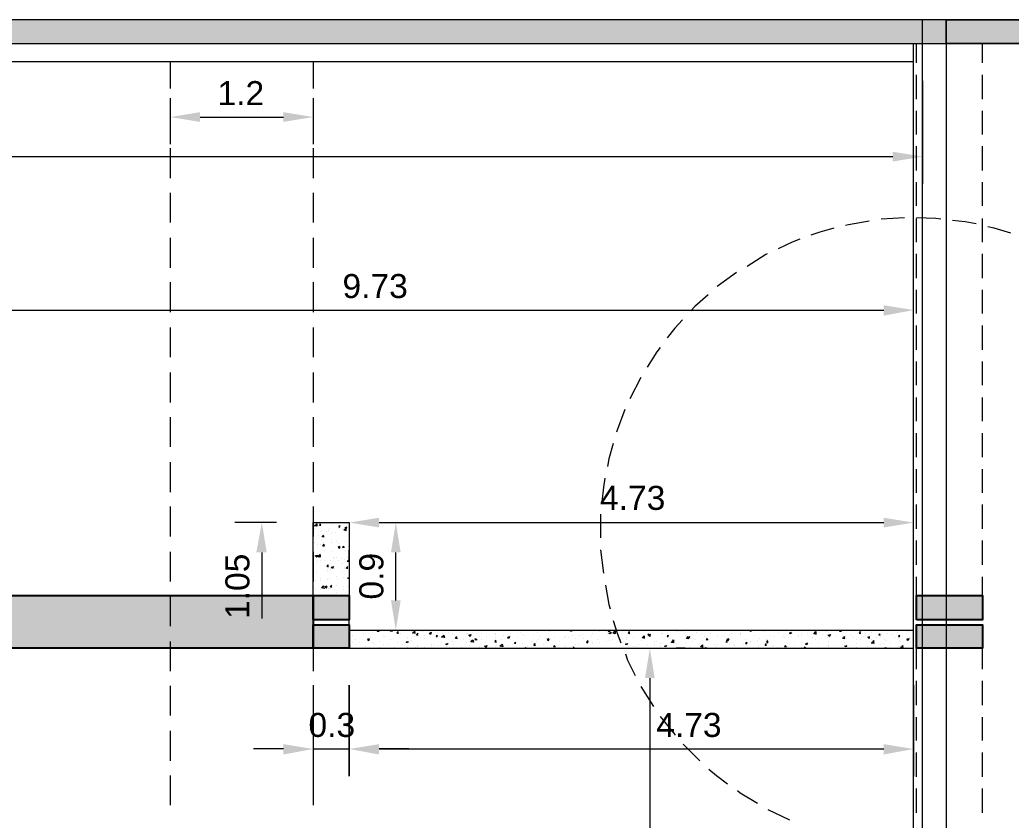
# Model space of a CAD drawing. Header units: metres. Extents: x 9.8 to 52.5, y 3 to 36.6.
# Drawn here: x 22.16 to 30.46, y 28.95 to 35.65 of the extents above; entities that cross this region are included whole.
import ezdxf

# ---------------------------------------------------------------- set-up
doc = ezdxf.new("R2010")
doc.units = ezdxf.units.M
doc.header["$MEASUREMENT"] = 0
for name, color, linetype, true_color in [('PDF_A+CACHE', 7, 'Continuous', 0x991b1e), ('PDF_A- PROJECTION', 252, 'Continuous', 0x696969), ('PDF_Layer3', 7, 'Continuous', 0xcc0000)]:
    doc.layers.add(name, color=color, linetype=linetype, true_color=true_color)
for name, color, linetype in [('PDF_A- WALL', 7, 'Continuous'), ('PDF_BETON', 7, 'Continuous'), ('PDF_COTESCONSTRUCTION', 7, 'Continuous'), ('PDF_INTERIORWALL', 7, 'Continuous'), ('PDF_Text', 7, 'Continuous')]:
    doc.layers.add(name, color=color, linetype=linetype)
doc.styles.add('PDF ArialMT', font='arial.ttf')

msp = doc.modelspace()

# ---------------------------------------------------------------- hatches: boundary and pattern name
h = msp.add_hatch(color=5)
h.dxf.hatch_style = 1
h.paths.add_polyline_path([(24.6143, 30.3901), (24.6143, 30.8318), (19.9177, 30.8318), (19.9177, 30.3901)])

# ---------------------------------------------------------------- linework, layer by layer
msp.add_lwpolyline([(24.6143, 30.3901), (19.9177, 30.3901), (19.9177, 30.8318), (24.6143, 30.8318)], close=True)
at = {"layer": 'PDF_A+CACHE', "lineweight": 5}
for points in [[(23.4169, 35.3017), (23.4169, 35.075)], [(24.6143, 35.3017), (24.6143, 35.075)], [(23.4169, 34.9529), (23.4169, 34.703)], [(24.6143, 34.9529), (24.6143, 34.703)], [(23.4169, 34.5751), (23.4169, 34.3252)], [(24.6143, 34.5751), (24.6143, 34.3252)], [(23.4169, 34.2031), (23.4169, 33.9532)], [(24.6143, 34.2031), (24.6143, 33.9532)], [(23.4169, 33.8253), (23.4169, 33.5754)], [(24.6143, 33.8253), (24.6143, 33.5754)], [(23.4169, 33.4533), (23.4169, 33.2034)], [(24.6143, 33.4533), (24.6143, 33.2034)], [(23.4169, 33.0755), (23.4169, 32.8255)], [(24.6143, 33.0755), (24.6143, 32.8255)], [(23.4169, 32.6977), (23.4169, 32.4477)], [(24.6143, 32.6977), (24.6143, 32.4477)], [(23.4169, 32.3257), (23.4169, 32.0757)], [(24.6143, 32.3257), (24.6143, 32.0757)], [(23.4169, 31.9478), (23.4169, 31.6979)], [(24.6143, 31.9478), (24.6143, 31.6979)], [(23.4169, 31.5758), (23.4169, 31.3259)], [(24.6143, 31.5758), (24.6143, 31.3259)], [(23.4169, 31.198), (23.4169, 30.9481)], [(24.6143, 31.198), (24.6143, 30.9481)], [(23.4169, 30.826), (23.4169, 30.5761)], [(24.6143, 30.826), (24.6143, 30.5761)], [(23.4169, 30.4482), (23.4169, 30.1983)], [(24.6143, 30.4482), (24.6143, 30.1983)], [(23.4169, 30.0762), (23.4169, 29.8263)], [(24.6143, 30.0762), (24.6143, 29.8263)], [(23.4169, 29.6984), (23.4169, 29.4484)], [(24.6143, 29.6984), (24.6143, 29.4484)], [(23.4169, 29.3264), (23.4169, 29.0764)], [(24.6143, 29.3264), (24.6143, 29.0764)]]:
    msp.add_lwpolyline(points, dxfattribs=at)
at = {"layer": 'PDF_A- PROJECTION', "lineweight": 9}
for points in [[(29.6654, 35.2901), (29.6654, 35.4528)], [(30.2176, 35.2901), (30.2176, 35.4528)], [(29.6654, 34.9878), (29.6654, 35.1913)], [(30.2176, 34.9878), (30.2176, 35.1913)], [(29.6654, 34.6914), (29.6654, 34.889)], [(30.2176, 34.6914), (30.2176, 34.889)], [(29.6654, 34.3891), (29.6654, 34.5926)], [(30.2176, 34.3891), (30.2176, 34.5926)], [(29.6654, 34.0927), (29.6654, 34.2903)], [(30.2176, 34.0927), (30.2176, 34.2903)], [(29.2702, 33.9648), (29.0958, 33.9357), (29.0725, 33.9299)], [(29.5666, 33.9939), (29.369, 33.9822)], [(29.8689, 33.9822), (29.8282, 33.9881), (29.6654, 33.9939)], [(29.6654, 33.7904), (29.6654, 33.9881)], [(30.1653, 33.9416), (30.0723, 33.959), (29.9677, 33.9706)], [(30.2176, 33.7904), (30.2176, 33.9881)], [(28.9737, 33.9067), (28.8575, 33.8718), (28.7819, 33.8485)], [(30.4559, 33.866), (30.3164, 33.9067), (30.2641, 33.9183)], [(28.6889, 33.8137), (28.625, 33.7904), (28.5087, 33.7323)], [(28.4157, 33.6916), (28.4041, 33.6858), (28.2471, 33.587)], [(29.6654, 33.4882), (29.6654, 33.6916)], [(30.2176, 33.4882), (30.2176, 33.6916)], [(28.16, 33.5347), (27.9972, 33.4184)], [(29.6654, 33.1917), (29.6654, 33.3894)], [(30.2176, 33.1917), (30.2176, 33.3894)], [(27.9216, 33.3487), (27.8112, 33.2499), (27.7763, 33.215)], [(27.7066, 33.1394), (27.6426, 33.0697), (27.5787, 32.9883)], [(29.6654, 32.8895), (29.6654, 33.0929)], [(30.2176, 32.8895), (30.2176, 33.0929)], [(27.5206, 32.9069), (27.4915, 32.872), (27.4101, 32.7442)], [(29.6654, 32.593), (29.6654, 32.7907)], [(30.2176, 32.593), (30.2176, 32.7907)], [(27.3578, 32.657), (27.2648, 32.4768)], [(29.6654, 32.2908), (29.6654, 32.4884)], [(30.2176, 32.2908), (30.2176, 32.4884)], [(27.2241, 32.3896), (27.1602, 32.2152), (27.1544, 32.1978)], [(29.6654, 31.9885), (29.6654, 32.192)], [(30.2176, 31.9885), (30.2176, 32.192)], [(27.1253, 32.1048), (27.0904, 31.9769), (27.0788, 31.913)], [(29.6654, 31.6921), (29.6654, 31.8897)], [(30.2176, 31.6921), (30.2176, 31.8897)], [(27.0556, 31.8142), (27.0439, 31.7386), (27.0323, 31.6165)], [(29.6654, 31.3898), (29.6654, 31.5933)], [(30.2176, 31.3898), (30.2176, 31.5933)], [(27.0207, 31.5119), (27.0207, 31.4886), (27.0207, 31.3143)], [(27.0207, 31.2155), (27.0439, 31.0178)], [(29.6654, 31.0876), (29.6654, 31.291)], [(30.2176, 31.0876), (30.2176, 31.291)], [(29.6654, 30.8318), (29.6654, 30.9888)], [(30.2176, 30.8318), (30.2176, 30.9888)], [(27.0614, 30.919), (27.0904, 30.7563), (27.1021, 30.7214)], [(27.1253, 30.6226), (27.1602, 30.518), (27.1893, 30.4366)], [(29.6654, 30.2157), (29.6654, 30.3901)], [(30.2176, 30.2157), (30.2176, 30.3901)], [(27.2299, 30.3436), (27.2474, 30.2913), (27.3113, 30.1634)], [(27.3578, 30.0704), (27.4625, 29.9018)], [(29.6654, 29.9134), (29.6654, 30.1169)], [(30.2176, 29.9134), (30.2176, 30.1169)], [(27.5206, 29.8204), (27.6426, 29.6693), (27.6426, 29.6635)], [(29.6654, 29.617), (29.6654, 29.8146)], [(30.2176, 29.617), (30.2176, 29.8146)], [(27.7124, 29.5879), (27.8112, 29.4891), (27.8519, 29.4484)], [(29.6654, 29.3148), (29.6654, 29.5182)], [(30.2176, 29.3148), (30.2176, 29.5182)], [(27.9275, 29.3787), (27.9914, 29.3264), (28.0844, 29.2566)], [(28.1658, 29.1985), (28.189, 29.1811), (28.3343, 29.0939)], [(29.6654, 29.0125), (29.6654, 29.2159)], [(30.2176, 29.0125), (30.2176, 29.2159)], [(28.4215, 29.0416), (28.6017, 28.9544)]]:
    msp.add_lwpolyline(points, dxfattribs=at)
at = {"layer": 'PDF_A- WALL', "lineweight": 5}
msp.add_lwpolyline([(29.9154, 35.4528), (29.9154, 35.6504), (9.9143, 35.6504), (9.9143, 35.4528)], close=True, dxfattribs=at)
at = {"layer": 'PDF_BETON', "lineweight": 25}
for points in [[(24.6143, 30.6284), (24.6143, 30.8318), (24.9165, 30.8318), (24.9165, 30.6284)], [(29.6654, 30.6284), (29.6654, 30.8318), (30.2176, 30.8318), (30.2176, 30.6284)], [(24.6143, 30.3901), (24.6143, 30.5877), (24.9165, 30.5877), (24.9165, 30.3901)], [(29.6654, 30.3901), (29.6654, 30.5877), (30.2176, 30.5877), (30.2176, 30.3901)]]:
    msp.add_lwpolyline(points, close=True, dxfattribs=at)
at = {"layer": 'PDF_BETON', "transparency": 33554559}
for points in [[(24.6143, 30.8318), (24.6143, 30.6284), (24.9165, 30.8318)], [(24.6143, 30.6284), (24.9165, 30.8318), (24.9165, 30.6284)], [(29.6654, 30.8318), (29.6654, 30.6284), (30.2176, 30.8318)], [(29.6654, 30.6284), (30.2176, 30.8318), (30.2176, 30.6284)], [(24.6143, 30.5877), (24.6143, 30.3901), (24.9165, 30.5877)], [(24.6143, 30.3901), (24.9165, 30.5877), (24.9165, 30.3901)], [(29.6654, 30.5877), (29.6654, 30.3901), (30.2176, 30.5877)], [(29.6654, 30.3901), (30.2176, 30.5877), (30.2176, 30.3901)]]:
    msp.add_solid(points, dxfattribs=at)
at = {"layer": 'PDF_COTESCONSTRUCTION', "lineweight": 5}
for points in [[(29.7177, 35.1389), (29.7177, 34.2787)], [(23.4169, 34.9936), (23.4169, 34.61)], [(24.6143, 34.9936), (24.6143, 34.61)], [(23.6668, 34.8367), (24.3644, 34.8367)], [(10.3677, 34.5054), (29.4678, 34.5054)], [(29.6422, 33.2092), (29.6422, 33.4417)], [(20.1677, 33.2208), (29.3922, 33.2208)], [(24.3062, 31.4421), (23.9575, 31.4421)], [(25.1665, 31.4421), (29.3922, 31.4421)], [(25.2246, 31.4421), (25.5327, 31.4421)], [(24.9165, 31.1341), (24.9165, 31.2155)], [(29.6422, 31.1341), (29.6422, 31.2155)], [(24.1842, 31.1922), (24.1842, 30.64)], [(25.306, 30.7911), (25.306, 31.1922)], [(25.2246, 30.5412), (25.5327, 30.5412)], [(24.3062, 30.3901), (23.9575, 30.3901)], [(27.7298, 30.3901), (27.6543, 30.3901)], [(27.4334, 30.1401), (27.4334, 26.019), (27.4334, 26.269)], [(24.6143, 30.082), (24.6143, 29.3206)], [(29.6422, 30.082), (29.6422, 29.3206)], [(24.3644, 29.5473), (24.1144, 29.5473)], [(24.6143, 29.5473), (24.9165, 29.5473)], [(25.4164, 29.5473), (25.1665, 29.5473), (29.3922, 29.5473)]]:
    msp.add_lwpolyline(points, dxfattribs=at)
msp.add_lwpolyline([(24.9165, 29.3206), (24.9165, 30.082)], close=True, dxfattribs=at)
at = {"layer": 'PDF_COTESCONSTRUCTION', "transparency": 33554559}
for points in [[(23.6668, 34.8774), (23.6668, 34.796), (23.4169, 34.8367)], [(24.3644, 34.8774), (24.3644, 34.796), (24.6143, 34.8367)], [(29.4678, 34.5461), (29.4678, 34.4647), (29.7177, 34.5054)], [(29.3922, 33.2615), (29.3922, 33.1743), (29.6422, 33.2208)], [(25.1665, 31.4828), (25.1665, 31.4015), (24.9165, 31.4421)], [(29.3922, 31.4828), (29.3922, 31.4015), (29.6422, 31.4421)], [(24.1377, 31.1922), (24.2249, 31.1922), (24.1842, 31.4421)], [(25.2653, 31.1922), (25.3467, 31.1922), (25.306, 31.4421)], [(25.2653, 30.7911), (25.3467, 30.7911), (25.306, 30.5412)], [(24.1377, 30.64), (24.2249, 30.64), (24.1842, 30.3901)], [(27.3927, 30.1401), (27.4741, 30.1401), (27.4334, 30.3901)], [(24.3644, 29.5879), (24.3644, 29.5008), (24.6143, 29.5473)], [(25.1665, 29.5879), (25.1665, 29.5008), (24.9165, 29.5473)], [(25.1665, 29.5879), (25.1665, 29.5008), (24.9165, 29.5473)], [(29.3922, 29.5879), (29.3922, 29.5008), (29.6422, 29.5473)]]:
    msp.add_solid(points, dxfattribs=at)
at = {"layer": 'PDF_INTERIORWALL', "lineweight": 5}
for points in [[(46.3998, 35.6504), (9.9143, 35.6504), (9.9143, 5.6518), (20.2665, 5.6518)], [(39.5991, 30.0181), (39.5991, 35.6504), (9.9143, 35.6504)], [(29.9154, 35.6504), (29.9154, 15.8412), (29.7177, 15.8412), (29.7177, 35.6504)], [(10.1178, 5.6518), (10.1178, 7.849), (10.1178, 5.6518), (9.9143, 5.6518), (9.9143, 35.4528), (39.5991, 35.4528), (46.3998, 35.4528)], [(10.1178, 35.3017), (29.6422, 35.3017)], [(24.6143, 30.8318), (24.6143, 31.4421), (24.9165, 31.4421), (24.9165, 30.8318)], [(24.6259, 31.4131), (24.6434, 31.4305), (24.6434, 31.4131), (24.6259, 31.4189)], [(24.6259, 31.3956), (24.6259, 31.3956)], [(24.655, 31.4073), (24.655, 31.4073)], [(24.6782, 31.4189), (24.6666, 31.4189), (24.6782, 31.4305)], [(24.6724, 31.4189), (24.6724, 31.4305)], [(24.6724, 31.4189), (24.6724, 31.4189)], [(24.748, 31.3898), (24.748, 31.3898)], [(24.7712, 31.4247), (24.7712, 31.4247)], [(24.8061, 31.4421), (24.8061, 31.4421)], [(24.841, 31.4015), (24.8294, 31.4073), (24.841, 31.4189)], [(24.8294, 31.3898), (24.8294, 31.3898)], [(24.8352, 31.4015), (24.8352, 31.4189)], [(24.8584, 31.3898), (24.8584, 31.3898)], [(24.8875, 31.3782), (24.87, 31.3782), (24.8875, 31.3956), (24.8875, 31.3724)], [(24.87, 31.384), (24.87, 31.384)], [(24.8933, 31.3898), (24.8817, 31.4015), (24.8991, 31.4073)], [(24.8875, 31.4421), (24.8875, 31.4421)], [(24.8933, 31.3956), (24.8933, 31.4073)], [(24.655, 31.3317), (24.655, 31.3317)], [(24.6782, 31.3666), (24.6782, 31.3666)], [(24.684, 31.3724), (24.684, 31.3724)], [(24.7015, 31.3317), (24.7015, 31.3201), (24.6899, 31.3259), (24.7015, 31.3375)], [(24.7247, 31.3666), (24.7247, 31.3666)], [(24.7422, 31.3782), (24.7422, 31.3782)], [(24.7712, 31.3491), (24.7712, 31.3491)], [(24.7712, 31.3026), (24.7712, 31.3026)], [(24.8003, 31.3608), (24.8003, 31.3608)], [(24.8875, 31.3666), (24.8875, 31.3666)], [(24.9165, 31.3201), (24.9165, 31.3201)], [(24.6259, 31.2794), (24.6259, 31.2794)], [(24.6492, 31.2561), (24.6492, 31.2561)], [(24.6782, 31.262), (24.6782, 31.262)], [(24.684, 31.291), (24.684, 31.291)], [(24.7015, 31.262), (24.7073, 31.2445), (24.6957, 31.2445), (24.7073, 31.262)], [(24.7015, 31.2736), (24.7015, 31.2736)], [(24.7654, 31.2736), (24.7654, 31.2736)], [(24.8119, 31.2852), (24.8119, 31.2852)], [(24.8235, 31.2678), (24.8235, 31.2678)], [(24.8235, 31.2387), (24.841, 31.2445)], [(24.8235, 31.2329), (24.8352, 31.2271), (24.841, 31.2387)], [(24.8526, 31.2271), (24.8526, 31.2271)], [(24.8759, 31.2329), (24.8584, 31.2329), (24.87, 31.2445)], [(24.87, 31.2329), (24.8642, 31.2445)], [(24.8817, 31.2852), (24.8817, 31.2852)], [(24.9107, 31.2387), (24.9107, 31.2387)], [(24.6201, 31.198), (24.6201, 31.198)], [(24.6492, 31.1806), (24.6492, 31.1806)], [(24.655, 31.1515), (24.6724, 31.1748), (24.6724, 31.1515), (24.655, 31.1573)], [(24.6608, 31.1573), (24.6608, 31.1573)], [(24.7073, 31.2096), (24.7073, 31.2096)], [(24.7654, 31.198), (24.7654, 31.198)], [(24.7829, 31.1515), (24.7829, 31.1515)], [(24.7945, 31.1399), (24.7945, 31.1399)], [(24.8061, 31.1515), (24.8061, 31.1515)], [(24.8526, 31.1457), (24.8526, 31.1457)], [(24.8759, 31.1341), (24.8759, 31.1341)], [(24.8817, 31.2096), (24.8817, 31.2096)], [(24.9165, 31.1166), (24.8991, 31.1166), (24.9165, 31.1341), (24.9165, 31.1283)], [(24.9049, 31.1515), (24.9049, 31.1515)], [(24.6434, 31.105), (24.6434, 31.105)], [(24.6492, 31.1225), (24.6492, 31.1225)], [(24.6724, 31.1283), (24.6724, 31.1283)], [(24.7073, 31.1283), (24.7073, 31.1283)], [(24.7247, 31.076), (24.7247, 31.076)], [(24.7422, 31.076), (24.7305, 31.076), (24.7364, 31.0876), (24.7364, 31.0701)], [(24.7305, 31.0469), (24.7305, 31.0469)], [(24.7596, 31.1225), (24.7596, 31.1225)], [(24.7596, 31.0469), (24.7596, 31.0469)], [(24.7712, 31.0701), (24.7829, 31.076), (24.777, 31.0585), (24.7654, 31.0701)], [(24.7887, 31.0585), (24.7887, 31.0585)], [(24.8294, 31.1225), (24.8294, 31.1225)], [(24.8584, 31.0992), (24.8584, 31.0992)], [(24.8759, 31.0701), (24.8759, 31.0701)], [(24.8759, 31.0585), (24.8759, 31.0585)], [(24.9049, 31.0585), (24.8933, 31.0585), (24.9049, 31.076)], [(24.8991, 31.0585), (24.8991, 31.0701)], [(24.6434, 31.0295), (24.6434, 31.0295)], [(24.6782, 30.9771), (24.6782, 30.9771)], [(24.7305, 30.9655), (24.7305, 30.9655)], [(24.7364, 31.0353), (24.7364, 31.0353)], [(24.7538, 30.9713), (24.7538, 30.9713)], [(24.8119, 30.9946), (24.8119, 30.9946)], [(24.8177, 30.9771), (24.8177, 30.9771)], [(24.8584, 31.0353), (24.8584, 31.0353)], [(24.87, 30.983), (24.87, 30.983)], [(24.9165, 30.9713), (24.9049, 30.9771), (24.9165, 30.983)], [(24.9165, 30.9713), (24.9165, 30.9713)], [(24.6201, 30.8958), (24.6201, 30.8958)], [(24.6375, 30.9539), (24.6375, 30.9539)], [(24.6724, 30.9597), (24.6724, 30.9597)], [(24.6899, 30.919), (24.6899, 30.919)], [(24.7131, 30.9074), (24.7305, 30.9132)], [(24.7131, 30.9016), (24.7247, 30.8958), (24.7305, 30.9074)], [(24.7422, 30.89), (24.7422, 30.89)], [(24.7538, 30.89), (24.7538, 30.89)], [(24.7712, 30.9016), (24.7596, 30.9016), (24.7712, 30.919)], [(24.7596, 30.89), (24.7596, 30.89)], [(24.7654, 30.9016), (24.7654, 30.9132)], [(24.8119, 30.9132), (24.8119, 30.9132)], [(24.8642, 30.8841), (24.8642, 30.8841)], [(24.87, 30.9074), (24.87, 30.9074)], [(24.8991, 30.9074), (24.8991, 30.9074)], [(24.6375, 30.8783), (24.6375, 30.8783)], [(24.6724, 30.8783), (24.6724, 30.8783)], [(24.6724, 30.8376), (24.6724, 30.8376)], [(24.8061, 30.8609), (24.8061, 30.8609)], [(24.8642, 30.8318), (24.8642, 30.8318)], [(24.9165, 30.5412), (29.6422, 30.5412)], [(24.9456, 30.5005), (24.9456, 30.5005)], [(24.9689, 30.4656), (24.9689, 30.4656)], [(25.0328, 30.5121), (25.0328, 30.5121)], [(25.0677, 30.4656), (25.0851, 30.4715)], [(25.0677, 30.4598), (25.0793, 30.454), (25.0851, 30.4656)], [(25.0793, 30.4656), (25.0793, 30.4656)], [(25.0909, 30.4831), (25.0909, 30.4831)], [(25.1665, 30.5296), (25.1491, 30.5296), (25.1607, 30.5412)], [(25.1607, 30.5296), (25.1549, 30.5412)], [(25.1781, 30.5296), (25.1781, 30.5296)], [(25.2014, 30.5005), (25.2014, 30.5005)], [(25.213, 30.4889), (25.213, 30.4889)], [(25.2362, 30.5412), (25.2362, 30.5412)], [(25.2769, 30.5412), (25.2711, 30.5296), (25.2595, 30.5354), (25.2711, 30.5412)], [(25.3292, 30.518), (25.3176, 30.518), (25.3234, 30.5296), (25.3234, 30.5121)], [(25.3234, 30.518), (25.3234, 30.518)], [(25.3467, 30.5121), (25.3467, 30.5121)], [(25.4048, 30.4773), (25.4048, 30.4773)], [(25.4106, 30.5354), (25.4106, 30.5354)], [(25.4397, 30.5296), (25.4397, 30.5296)], [(25.4455, 30.518), (25.4687, 30.5354)], [(25.4455, 30.5238), (25.4687, 30.518), (25.4629, 30.5354)], [(25.4629, 30.4889), (25.4629, 30.4889)], [(25.4804, 30.5354), (25.4804, 30.5354)], [(25.492, 30.5005), (25.4804, 30.5005), (25.492, 30.518)], [(25.4862, 30.5005), (25.4862, 30.5121)], [(25.5327, 30.5296), (25.5327, 30.5296)], [(25.5501, 30.5005), (25.5501, 30.5005)], [(25.5501, 30.4715), (25.5501, 30.4715)], [(25.5908, 30.518), (25.6024, 30.5238), (25.5966, 30.5063), (25.585, 30.518)], [(25.6547, 30.4889), (25.6431, 30.4889), (25.6547, 30.5005)], [(25.6489, 30.4831), (25.6489, 30.5005)], [(25.6547, 30.5238), (25.6547, 30.5238)], [(25.6722, 30.4889), (25.6722, 30.4889)], [(25.7129, 30.4831), (25.6896, 30.4831), (25.7071, 30.5005), (25.7129, 30.4773)], [(25.6954, 30.518), (25.6954, 30.518)], [(25.7477, 30.5238), (25.7477, 30.5238)], [(25.7768, 30.518), (25.7768, 30.518)], [(25.7884, 30.5063), (25.7884, 30.5063)], [(25.8233, 30.4715), (25.8059, 30.4715), (25.8175, 30.4889)], [(25.8175, 30.4715), (25.8117, 30.4831)], [(25.8349, 30.5354), (25.8349, 30.5354)], [(25.8698, 30.4656), (25.8698, 30.4656)], [(25.8989, 30.5121), (25.8989, 30.5121)], [(25.9047, 30.518), (25.9047, 30.518)], [(25.9221, 30.4656), (25.9221, 30.4656)], [(25.9861, 30.4598), (25.9686, 30.4598), (25.9802, 30.4715)], [(25.9802, 30.454), (25.9744, 30.4715)], [(25.9802, 30.4715), (25.9802, 30.4715)], [(26.0035, 30.4889), (26.0035, 30.4889)], [(26.0209, 30.5354), (26.0209, 30.5354)], [(26.0209, 30.5121), (26.0209, 30.5121)], [(26.0674, 30.4831), (26.0674, 30.4831)], [(26.1372, 30.5121), (26.1372, 30.5121)], [(26.1372, 30.4773), (26.1372, 30.4773)], [(26.143, 30.5063), (26.143, 30.5063)], [(26.2069, 30.5005), (26.2069, 30.5005)], [(26.2476, 30.4831), (26.2593, 30.4889), (26.2534, 30.4715), (26.2418, 30.4773)], [(26.2534, 30.4889), (26.2534, 30.4889)], [(26.2651, 30.5121), (26.2651, 30.5121)], [(26.2651, 30.5005), (26.2651, 30.5005)], [(26.2709, 30.5354), (26.2709, 30.5354)], [(26.3232, 30.4831), (26.3232, 30.4831)], [(26.3523, 30.5238), (26.3523, 30.5238)], [(26.3697, 30.5063), (26.3697, 30.5063)], [(26.3871, 30.4947), (26.3871, 30.4947)], [(26.4569, 30.5063), (26.4569, 30.5063)], [(26.4918, 30.5238), (26.4918, 30.5238)], [(26.5092, 30.4889), (26.5092, 30.4889)], [(26.5731, 30.4656), (26.5906, 30.4715)], [(26.5731, 30.4598), (26.5848, 30.454), (26.5906, 30.4656)], [(26.5789, 30.4715), (26.5789, 30.4715)], [(26.5906, 30.5296), (26.5906, 30.5296)], [(26.6022, 30.5354), (26.6022, 30.5354)], [(26.6313, 30.4831), (26.6313, 30.4831)], [(26.7184, 30.4773), (26.7184, 30.4773)], [(26.7243, 30.4889), (26.7243, 30.4889)], [(26.7533, 30.4773), (26.7533, 30.4773)], [(26.7824, 30.5412), (26.7766, 30.5296), (26.7649, 30.5354), (26.7708, 30.5412)], [(26.7824, 30.4947), (26.7824, 30.4947)], [(26.8114, 30.4715), (26.8114, 30.4715)], [(26.8405, 30.4947), (26.8405, 30.4947)], [(26.8696, 30.5063), (26.8696, 30.5063)], [(26.8754, 30.4715), (26.8754, 30.4715)], [(26.9451, 30.4947), (26.9451, 30.4947)], [(26.9509, 30.5121), (26.9509, 30.5121)], [(26.9974, 30.4656), (26.9974, 30.4656)], [(27.0149, 30.5296), (27.0149, 30.5296)], [(27.073, 30.5354), (27.073, 30.5354)], [(27.073, 30.5296), (27.073, 30.5296)], [(27.0788, 30.518), (27.0788, 30.518)], [(27.1021, 30.5296), (27.0846, 30.5296), (27.0963, 30.5412)], [(27.0963, 30.5296), (27.0904, 30.5412)], [(27.0963, 30.518), (27.1079, 30.5238), (27.1021, 30.5121), (27.0904, 30.518)], [(27.1195, 30.4656), (27.1195, 30.4656)], [(27.1893, 30.4656), (27.1893, 30.4656)], [(27.2416, 30.4773), (27.2416, 30.4773)], [(27.2648, 30.5121), (27.2532, 30.518), (27.259, 30.5296), (27.259, 30.5121)], [(27.2997, 30.4831), (27.2997, 30.4831)], [(27.2997, 30.4831), (27.2997, 30.4831)], [(27.3869, 30.4773), (27.3695, 30.4773), (27.3869, 30.4947), (27.3869, 30.4715)], [(27.3869, 30.4947), (27.3869, 30.4947)], [(27.4276, 30.5005), (27.416, 30.5005), (27.4276, 30.5121)], [(27.4218, 30.5005), (27.4334, 30.4889), (27.4392, 30.5063), (27.4218, 30.5005), (27.4218, 30.5121)], [(27.4218, 30.5005), (27.4218, 30.5005)], [(27.4566, 30.5412), (27.4566, 30.5412)], [(27.5322, 30.5121), (27.5322, 30.5121)], [(27.538, 30.5121), (27.538, 30.5121)], [(27.5787, 30.5354), (27.5787, 30.5354)], [(27.5903, 30.4889), (27.5787, 30.4889), (27.5903, 30.5005)], [(27.5845, 30.518), (27.5845, 30.518)], [(27.5845, 30.4831), (27.5845, 30.5005)], [(27.602, 30.4715), (27.602, 30.4715)], [(27.6543, 30.5296), (27.6543, 30.5296)], [(27.6717, 30.5296), (27.6717, 30.5296)], [(27.7008, 30.5296), (27.7008, 30.5296)], [(27.7356, 30.4947), (27.7356, 30.4947)], [(27.7589, 30.4715), (27.7531, 30.4831), (27.7647, 30.4889), (27.7589, 30.4715), (27.7415, 30.4715), (27.7531, 30.4889)], [(27.7531, 30.4715), (27.7473, 30.4831)], [(27.7705, 30.4715), (27.7705, 30.4715)], [(27.817, 30.4656), (27.817, 30.4656)], [(27.8228, 30.5238), (27.8228, 30.5238)], [(27.8693, 30.518), (27.8693, 30.518)], [(27.8868, 30.4889), (27.8868, 30.4889)], [(27.9042, 30.4773), (27.9042, 30.4773)], [(27.9216, 30.4598), (27.9042, 30.4598), (27.9158, 30.4715)], [(27.9158, 30.454), (27.91, 30.4715)], [(27.9216, 30.4656), (27.9216, 30.4656)], [(27.9449, 30.518), (27.9449, 30.518)], [(28.003, 30.5005), (28.003, 30.5005)], [(28.0437, 30.5005), (28.0437, 30.5005)], [(28.0553, 30.4889), (28.0553, 30.4889)], [(28.067, 30.5121), (28.067, 30.5121)], [(28.0786, 30.4656), (28.096, 30.4715)], [(28.0786, 30.4598), (28.0902, 30.454), (28.096, 30.4656)], [(28.1018, 30.5063), (28.1018, 30.5063)], [(28.1193, 30.518), (28.1193, 30.518)], [(28.1425, 30.5354), (28.1425, 30.5354)], [(28.189, 30.518), (28.189, 30.518)], [(28.189, 30.5121), (28.189, 30.5121)], [(28.189, 30.5063), (28.189, 30.5063)], [(28.2413, 30.5354), (28.2413, 30.5354)], [(28.2646, 30.5354), (28.2646, 30.5354)], [(28.2878, 30.5412), (28.282, 30.5296), (28.2704, 30.5354), (28.2762, 30.5412)], [(28.3111, 30.5005), (28.3111, 30.5005)], [(28.3227, 30.5354), (28.3227, 30.5354)], [(28.3343, 30.5354), (28.3343, 30.5354)], [(28.3518, 30.4715), (28.3518, 30.4715)], [(28.3867, 30.5296), (28.3867, 30.5296)], [(28.4157, 30.4656), (28.4157, 30.4656)], [(28.4332, 30.4947), (28.4332, 30.4947)], [(28.468, 30.4889), (28.468, 30.4889)], [(28.5087, 30.5238), (28.5087, 30.5238)], [(28.5436, 30.4773), (28.5436, 30.4773)], [(28.5552, 30.4947), (28.5552, 30.4947)], [(28.561, 30.4831), (28.561, 30.4831)], [(28.5901, 30.5063), (28.5901, 30.5063)], [(28.6133, 30.5238), (28.6133, 30.5121), (28.6017, 30.518), (28.6192, 30.5238)], [(28.6192, 30.4889), (28.6192, 30.4889)], [(28.6308, 30.518), (28.6308, 30.518)], [(28.6773, 30.5005), (28.6773, 30.5005)], [(28.6773, 30.4889), (28.6773, 30.4889)], [(28.7005, 30.518), (28.7005, 30.518)], [(28.7063, 30.5005), (28.7063, 30.5005)], [(28.7528, 30.5121), (28.7528, 30.5121)], [(28.7993, 30.4831), (28.7993, 30.4831)], [(28.8226, 30.5121), (28.8052, 30.5121), (28.8226, 30.5296), (28.8226, 30.5063)], [(28.811, 30.5238), (28.811, 30.5238)], [(28.8226, 30.5354), (28.8226, 30.5354)], [(28.8517, 30.5238), (28.8517, 30.5238)], [(28.8749, 30.5063), (28.8749, 30.5063)], [(28.9098, 30.5296), (28.9098, 30.5296)], [(28.9214, 30.4773), (28.9214, 30.4773)], [(28.9388, 30.4773), (28.9388, 30.4773)], [(28.997, 30.5005), (28.997, 30.5005)], [(29.0377, 30.5296), (29.0202, 30.5296), (29.0318, 30.5412)], [(29.0318, 30.5296), (29.026, 30.5412)], [(29.0435, 30.4773), (29.0667, 30.4715), (29.0609, 30.4889)], [(29.0435, 30.4715), (29.0435, 30.4715)], [(29.0493, 30.4947), (29.0493, 30.4947)], [(29.0493, 30.4715), (29.0667, 30.4889)], [(29.0783, 30.4715), (29.0783, 30.4715)], [(29.119, 30.4947), (29.119, 30.4947)], [(29.1365, 30.4773), (29.1365, 30.4773)], [(29.1655, 30.4656), (29.1655, 30.4656)], [(29.1713, 30.5121), (29.1713, 30.5121)], [(29.2004, 30.5121), (29.1888, 30.518), (29.2004, 30.5296)], [(29.1946, 30.5121), (29.1946, 30.5296)], [(29.2237, 30.4889), (29.2237, 30.4889)], [(29.2411, 30.4947), (29.2411, 30.4947)], [(29.2702, 30.4889), (29.2702, 30.4715), (29.2585, 30.4831), (29.276, 30.4889)], [(29.2876, 30.5238), (29.2876, 30.5238)], [(29.3341, 30.4831), (29.3341, 30.4831)], [(29.3632, 30.5005), (29.3515, 30.5005), (29.3632, 30.5121)], [(29.3573, 30.5005), (29.3573, 30.5121)], [(29.3632, 30.4889), (29.3632, 30.4889)], [(29.369, 30.5063), (29.369, 30.5063)], [(29.398, 30.4656), (29.398, 30.4656)], [(29.4038, 30.5412), (29.4038, 30.5412)], [(29.4271, 30.518), (29.4271, 30.518)], [(29.4678, 30.5063), (29.4678, 30.5063)], [(29.4852, 30.4831), (29.4852, 30.4831)], [(29.5085, 30.5238), (29.5085, 30.5238)], [(29.5259, 30.4889), (29.5143, 30.4889), (29.5259, 30.5005)], [(29.5201, 30.4831), (29.5201, 30.5005)], [(29.5201, 30.4831), (29.5201, 30.4831)], [(29.584, 30.4656), (29.6015, 30.4715), (29.5957, 30.454), (29.584, 30.4598)], [(29.6015, 30.5296), (29.6015, 30.5296)], [(29.6073, 30.4773), (29.6073, 30.4773)], [(29.6364, 30.4947), (29.6364, 30.4947)], [(24.9165, 30.3901), (29.6422, 30.3901)], [(24.9282, 30.4075), (24.9282, 30.4075)], [(24.9456, 30.4424), (24.9456, 30.4424)], [(24.9689, 30.3901), (24.9689, 30.3901)], [(24.9747, 30.4249), (24.9747, 30.4249)], [(24.9979, 30.4366), (24.9979, 30.4366)], [(25.0502, 30.4017), (25.0502, 30.4017)], [(25.0851, 30.4075), (25.0851, 30.4075)], [(25.1142, 30.4424), (25.1142, 30.4424)], [(25.12, 30.4308), (25.12, 30.4308)], [(25.1723, 30.4482), (25.1723, 30.4482)], [(25.1723, 30.3959), (25.1723, 30.3959)], [(25.2014, 30.4249), (25.2014, 30.4249)], [(25.2421, 30.4249), (25.2421, 30.4249)], [(25.2595, 30.4598), (25.2595, 30.4598)], [(25.2944, 30.3959), (25.2944, 30.3959)], [(25.3176, 30.4424), (25.3176, 30.4424)], [(25.3641, 30.4191), (25.3641, 30.4191)], [(25.4048, 30.3959), (25.4048, 30.3959)], [(25.4397, 30.454), (25.4397, 30.454)], [(25.4687, 30.3959), (25.4687, 30.3959)], [(25.4862, 30.4133), (25.4862, 30.4133)], [(25.4862, 30.4075), (25.4862, 30.4075)], [(25.5501, 30.3959), (25.5501, 30.3959)], [(25.6024, 30.4191), (25.6024, 30.4191)], [(25.6082, 30.4075), (25.6082, 30.4075)], [(25.6315, 30.4249), (25.6315, 30.4249)], [(25.6664, 30.4133), (25.6664, 30.4133)], [(25.6896, 30.4366), (25.6896, 30.4366)], [(25.7303, 30.4017), (25.7303, 30.4017)], [(25.7361, 30.4424), (25.7361, 30.4424)], [(25.7768, 30.4482), (25.7768, 30.4482)], [(25.7884, 30.4249), (25.7884, 30.4249)], [(25.7884, 30.3901), (25.7884, 30.3901)], [(25.8524, 30.3959), (25.8524, 30.3959)], [(25.8989, 30.4424), (25.8989, 30.4424)], [(25.9221, 30.4133), (25.9221, 30.4133)], [(25.9337, 30.4424), (25.9512, 30.4598), (25.957, 30.4424), (25.9337, 30.4482)], [(25.9744, 30.3901), (25.9744, 30.3901)], [(26.0035, 30.3959), (26.0035, 30.3959)], [(26.0209, 30.4598), (26.0209, 30.4598)], [(26.0558, 30.4075), (26.0674, 30.4133), (26.0616, 30.3959), (26.05, 30.4075)], [(26.0558, 30.4366), (26.0558, 30.4366)], [(26.1488, 30.4424), (26.1372, 30.4424), (26.143, 30.4598)], [(26.1372, 30.4017), (26.1372, 30.4017)], [(26.143, 30.4424), (26.143, 30.454)], [(26.1488, 30.4133), (26.1488, 30.4133)], [(26.1895, 30.4598), (26.1895, 30.4598)], [(26.2069, 30.4191), (26.2069, 30.4191)], [(26.2476, 30.4133), (26.2476, 30.4133)], [(26.2941, 30.4308), (26.2941, 30.4308)], [(26.3116, 30.4308), (26.2999, 30.4308), (26.3116, 30.4424)], [(26.3058, 30.4308), (26.3058, 30.4424)], [(26.3697, 30.4308), (26.3697, 30.4308)], [(26.3813, 30.3901), (26.3988, 30.3959), (26.3929, 30.3901)], [(26.4104, 30.4017), (26.4104, 30.4017)], [(26.4394, 30.4482), (26.4394, 30.4482)], [(26.4743, 30.4133), (26.4627, 30.4133), (26.4743, 30.4308)], [(26.4685, 30.4133), (26.4685, 30.4308)], [(26.4859, 30.4482), (26.4859, 30.4482)], [(26.4976, 30.4598), (26.4976, 30.4598)], [(26.5441, 30.4249), (26.5441, 30.4249)], [(26.6022, 30.4598), (26.6022, 30.4598)], [(26.6429, 30.4017), (26.6254, 30.4017), (26.6371, 30.4133)], [(26.6371, 30.4017), (26.6313, 30.4133)], [(26.6661, 30.3959), (26.6661, 30.3959)], [(26.6778, 30.4482), (26.6778, 30.4482)], [(26.7184, 30.4017), (26.7184, 30.4017)], [(26.7243, 30.4075), (26.7243, 30.4075)], [(26.794, 30.3901), (26.7998, 30.4017)], [(26.7998, 30.3901), (26.794, 30.4017)], [(26.8114, 30.4191), (26.8114, 30.4191)], [(26.8347, 30.4191), (26.8347, 30.4191)], [(26.8986, 30.4424), (26.9103, 30.4366), (26.9161, 30.4482)], [(26.9044, 30.4482), (26.9161, 30.454)], [(26.9509, 30.4366), (26.9509, 30.4366)], [(26.9509, 30.4308), (26.9509, 30.4308)], [(27.0091, 30.4424), (27.0091, 30.4424)], [(27.0672, 30.4482), (27.0672, 30.4482)], [(27.0963, 30.454), (27.0963, 30.454)], [(27.1834, 30.3901), (27.1834, 30.3901)], [(27.2009, 30.4017), (27.2009, 30.4017)], [(27.2416, 30.4598), (27.2416, 30.4598)], [(27.2416, 30.3901), (27.2416, 30.3901)], [(27.2997, 30.4075), (27.2997, 30.4075)], [(27.323, 30.4017), (27.323, 30.4017)], [(27.3346, 30.4249), (27.3346, 30.4249)], [(27.3636, 30.454), (27.3636, 30.454)], [(27.416, 30.4249), (27.416, 30.4249)], [(27.4683, 30.4482), (27.4683, 30.4482)], [(27.4683, 30.4249), (27.4683, 30.4249)], [(27.4857, 30.4482), (27.4857, 30.4482)], [(27.5206, 30.4017), (27.5206, 30.4017)], [(27.5264, 30.4308), (27.5264, 30.4308)], [(27.538, 30.4366), (27.538, 30.4366)], [(27.5613, 30.4075), (27.5729, 30.4133), (27.5671, 30.4017), (27.5555, 30.4075)], [(27.6078, 30.4424), (27.6078, 30.4424)], [(27.6136, 30.4366), (27.631, 30.4598), (27.631, 30.4366), (27.6136, 30.4424)], [(27.6136, 30.4424), (27.6136, 30.4424)], [(27.6485, 30.454), (27.6485, 30.454)], [(27.6543, 30.4249), (27.6543, 30.4249)], [(27.7298, 30.4366), (27.7298, 30.4366)], [(27.7589, 30.4598), (27.7589, 30.4598)], [(27.7647, 30.3959), (27.7647, 30.3959)], [(27.788, 30.4482), (27.788, 30.4482)], [(27.8519, 30.4308), (27.8519, 30.4308)], [(27.8751, 30.4017), (27.8577, 30.4017), (27.8751, 30.4191), (27.8751, 30.3959)], [(27.8868, 30.4075), (27.8868, 30.4075)], [(27.8868, 30.3901), (27.9042, 30.3959), (27.9042, 30.3901)], [(27.974, 30.4249), (27.974, 30.4249)], [(27.9856, 30.4075), (27.9856, 30.4075)], [(27.9972, 30.4249), (27.9972, 30.4249)], [(28.0437, 30.4133), (28.0437, 30.4133)], [(28.0844, 30.4424), (28.0728, 30.4424), (28.0844, 30.4598)], [(28.0786, 30.4424), (28.0786, 30.454)], [(28.096, 30.4249), (28.096, 30.4249)], [(28.1193, 30.4424), (28.1193, 30.4424)], [(28.1309, 30.4249), (28.1309, 30.4249)], [(28.1425, 30.4133), (28.1425, 30.4133)], [(28.2181, 30.4191), (28.2181, 30.4191)], [(28.2355, 30.4598), (28.2355, 30.4598)], [(28.2471, 30.4308), (28.2355, 30.4308), (28.2471, 30.4424)], [(28.2413, 30.4249), (28.2413, 30.4424)], [(28.2762, 30.4482), (28.2762, 30.4482)], [(28.2762, 30.4366), (28.2762, 30.4366)], [(28.3343, 30.454), (28.3343, 30.454)], [(28.3401, 30.4133), (28.3401, 30.4133)], [(28.346, 30.3959), (28.346, 30.3959)], [(28.4099, 30.4133), (28.3983, 30.4133), (28.4099, 30.4308)], [(28.4041, 30.4133), (28.4041, 30.4249)], [(28.4099, 30.4598), (28.4099, 30.4598)], [(28.4099, 30.4482), (28.4215, 30.454)], [(28.4099, 30.4424), (28.4215, 30.4366), (28.4215, 30.4482)], [(28.4622, 30.4075), (28.4622, 30.4075)], [(28.468, 30.4133), (28.468, 30.4133)], [(28.5029, 30.3959), (28.5029, 30.3959)], [(28.5785, 30.4017), (28.561, 30.4017), (28.5727, 30.4133)], [(28.561, 30.4017), (28.561, 30.4017)], [(28.5727, 30.4017), (28.5668, 30.4133)], [(28.5843, 30.4308), (28.5843, 30.4308)], [(28.5843, 30.4017), (28.5843, 30.4017)], [(28.6482, 30.4133), (28.6482, 30.4133)], [(28.7005, 30.4424), (28.7005, 30.4424)], [(28.7063, 30.3959), (28.7063, 30.3959)], [(28.7296, 30.3901), (28.7354, 30.4017)], [(28.7354, 30.3901), (28.7296, 30.4017)], [(28.7528, 30.4308), (28.747, 30.4191), (28.7354, 30.4249), (28.7528, 30.4366)], [(28.7877, 30.4308), (28.7877, 30.4308)], [(28.8168, 30.4598), (28.8168, 30.4598)], [(28.8284, 30.3901), (28.8284, 30.3901)], [(28.8458, 30.4366), (28.8458, 30.4366)], [(28.933, 30.4482), (28.933, 30.4482)], [(28.933, 30.4133), (28.933, 30.4133)], [(28.933, 30.4017), (28.933, 30.4017)], [(29.0493, 30.4191), (29.0493, 30.4191)], [(29.0667, 30.4366), (29.0667, 30.4366)], [(29.0783, 30.4133), (29.0783, 30.4017), (29.0667, 30.4075), (29.0842, 30.4133)], [(29.1597, 30.3959), (29.1597, 30.3959)], [(29.1655, 30.4308), (29.1655, 30.4308)], [(29.2004, 30.4598), (29.2004, 30.4598)], [(29.2527, 30.4075), (29.2527, 30.4075)], [(29.2876, 30.4598), (29.2876, 30.4598)], [(29.2876, 30.4482), (29.2876, 30.4482)], [(29.2876, 30.4366), (29.3108, 30.4366)], [(29.2934, 30.4366), (29.3108, 30.454)], [(29.3108, 30.4308), (29.305, 30.454)], [(29.305, 30.4191), (29.305, 30.4191)], [(29.3632, 30.4249), (29.3632, 30.4249)], [(29.3864, 30.4308), (29.3864, 30.4308)], [(29.3922, 30.3901), (29.4097, 30.3959), (29.4097, 30.3901)], [(29.4097, 30.454), (29.4097, 30.454)], [(29.4503, 30.4366), (29.4503, 30.4366)], [(29.5143, 30.4075), (29.5143, 30.4075)], [(29.5201, 30.454), (29.5201, 30.454)], [(29.5317, 30.4482), (29.5317, 30.4482)], [(29.5317, 30.4017), (29.555, 30.3959), (29.5492, 30.4133)], [(29.5375, 30.3959), (29.555, 30.4133)], [(29.5957, 30.454), (29.5957, 30.454)], [(29.6364, 30.4191), (29.6364, 30.4191)]]:
    msp.add_lwpolyline(points, dxfattribs=at)
for points in [[(29.9154, 35.4528), (29.9154, 35.6504), (39.5991, 35.6504), (39.5991, 35.4528)], [(24.6492, 31.169), (24.6434, 31.1515), (24.6317, 31.1631)], [(24.7073, 30.89), (24.684, 30.8958), (24.7015, 30.9132)], [(24.6143, 30.6284), (24.6143, 30.8318), (24.9165, 30.8318), (24.9165, 30.6284)], [(24.6143, 30.3901), (24.9165, 30.3901), (24.9165, 30.8318), (24.6143, 30.8318)], [(24.6143, 30.3901), (24.6143, 30.5877), (24.9165, 30.5877), (24.9165, 30.3901)], [(25.9337, 30.5063), (25.9279, 30.4889), (25.9163, 30.5005)], [(27.1428, 30.5121), (27.1253, 30.518), (27.1428, 30.5354)], [(28.9447, 30.5063), (28.9388, 30.4889), (28.9272, 30.5005)], [(25.4106, 30.4482), (25.4048, 30.4366), (25.3932, 30.4424)], [(25.7419, 30.4308), (25.7361, 30.4191), (25.7245, 30.4249)], [(26.2011, 30.4017), (26.1779, 30.4075), (26.1953, 30.4249)], [(27.2474, 30.4308), (27.2416, 30.4191), (27.2299, 30.4249)]]:
    msp.add_lwpolyline(points, close=True, dxfattribs=at)
at = {"layer": 'PDF_INTERIORWALL', "transparency": 33554559}
for points in [[(29.9154, 35.6504), (9.9143, 35.6504), (29.9154, 35.4528)], [(9.9143, 35.6504), (29.9154, 35.4528), (9.9143, 35.4528)], [(39.5991, 35.6504), (29.9154, 35.6504), (39.5991, 35.4528)], [(29.9154, 35.6504), (39.5991, 35.4528), (29.9154, 35.4528)]]:
    msp.add_solid(points, dxfattribs=at)
at = {"layer": 'PDF_Layer3', "lineweight": 18}
msp.add_lwpolyline([(29.7177, 15.0217), (29.6654, 15.0217), (29.6422, 15.0217), (29.6422, 20.7877), (29.6422, 35.4528)], dxfattribs=at)

# ---------------------------------------------------------------- texts
at = {"layer": 'PDF_Text', "char_height": 0.20119, "attachment_point": 4, "style": 'PDF ArialMT'}
for s, insert in [('1.2', (23.8131, 35.0368)), ('9.73', (24.8594, 33.4208)), ('4.73', (27.016, 31.6479)), ('0.3', (24.5746, 29.7471)), ('4.73', (27.4868, 29.7471))]:
    msp.add_mtext(s, dxfattribs=dict(at, insert=insert))
at = {"layer": 'PDF_Text', "char_height": 0.20119, "attachment_point": 4, "rotation": 90, "style": 'PDF ArialMT'}
for s, insert in [('1.05', (23.9806, 30.6354)), ('0.9', (25.1025, 30.7982))]:
    msp.add_mtext(s, dxfattribs=dict(at, insert=insert))

doc.saveas('drawing.dxf')
